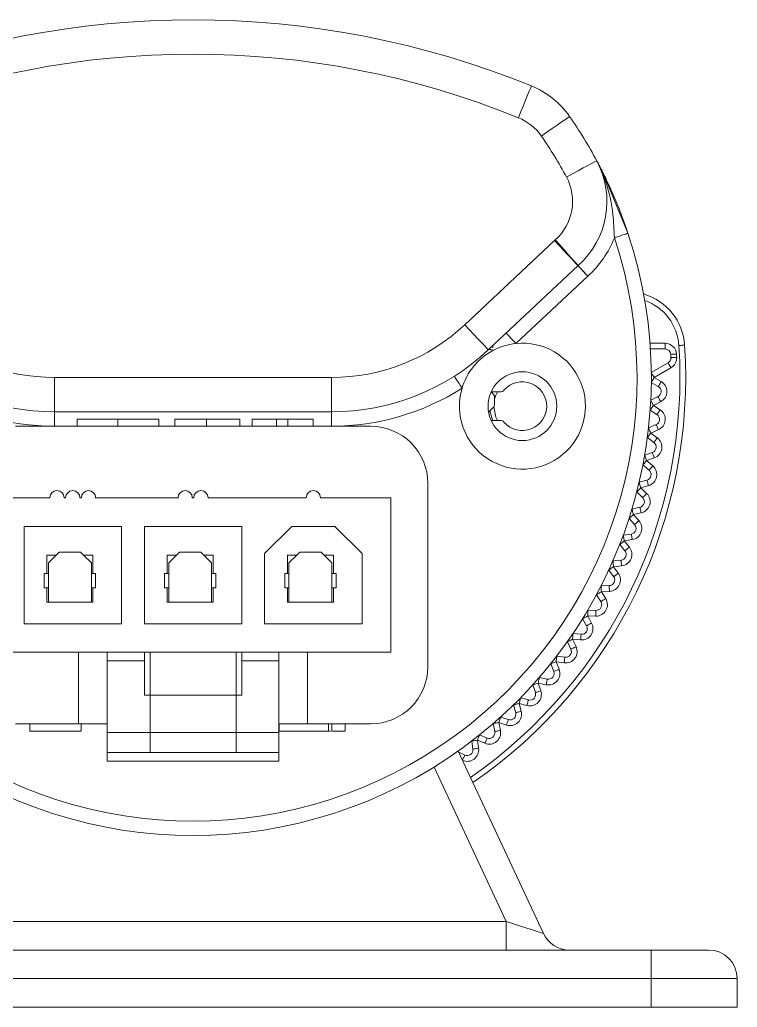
# Model space of a CAD drawing. Header units: inches. Extents: x -3.6 to 56, y -4.2 to 19.1.
# Drawn here: x 55.002 to 55.974, y 8.247 to 9.585 of the extents above; entities that cross this region are included whole.
import ezdxf

# ---------------------------------------------------------------- set-up
doc = ezdxf.new("R2010")
doc.units = ezdxf.units.IN
doc.header["$MEASUREMENT"] = 0

msp = doc.modelspace()

# ---------------------------------------------------------------- linework, layer by layer
at = {"color": 7, "linetype": 'Continuous', "lineweight": 15}
for p, q in [((55.60514, 9.171861), (55.726654, 9.285959)), ((55.758525, 9.252017), (55.637011, 9.137919)), ((55.771692, 9.23777), (55.674457, 9.146469)), ((55.643302, 9.143826), (55.643302, 9.140582)), ((55.87647, 9.14692), (55.87647, 9.13916)), ((55.87647, 9.13916), (55.856609, 9.13916)), ((55.857823, 9.107081), (55.880551, 9.120203)), ((55.884431, 9.113483), (55.861703, 9.100361)), ((55.049521, 9.100361), (55.424541, 9.100361)), ((55.049521, 9.053801), (55.049521, 9.100361)), ((55.424541, 9.053801), (55.424541, 9.100361)), ((55.867328, 9.088153), (55.857823, 9.093641)), ((55.861703, 9.100361), (55.871208, 9.094873)), ((55.65286, 9.080961), (55.6409, 9.080961)), ((55.645596, 9.073201), (55.645596, 9.064776)), ((55.857096, 9.069586), (55.866915, 9.07449)), ((55.870382, 9.067548), (55.860563, 9.062644)), ((55.860563, 9.062644), (55.86972, 9.056592)), ((55.424541, 9.053801), (55.049521, 9.053801)), ((55.049521, 9.034402), (55.049521, 9.053801)), ((55.424541, 9.034402), (55.424541, 9.053801)), ((55.643323, 9.059289), (55.637394, 9.053359)), ((55.865441, 9.050119), (55.856285, 9.05617)), ((55.080177, 9.034402), (55.080177, 9.044102)), ((55.135005, 9.034402), (55.135005, 9.044102)), ((55.190897, 9.034402), (55.190897, 9.044102)), ((55.21219, 9.034402), (55.21219, 9.044102)), ((55.25524, 9.034402), (55.25524, 9.044102)), ((55.300198, 9.034402), (55.300198, 9.044102)), ((55.317232, 9.034402), (55.317232, 9.044102)), ((55.349881, 9.044102), (55.317232, 9.044102)), ((55.349881, 9.034402), (55.349881, 9.044102)), ((55.365495, 9.044102), (55.349881, 9.044102)), ((55.365495, 9.034402), (55.365495, 9.044102)), ((55.399563, 9.044102), (55.365495, 9.044102)), ((55.399563, 9.034402), (55.399563, 9.044102)), ((55.6409, 9.042162), (55.65286, 9.042162)), ((55.854107, 9.032204), (55.864204, 9.036506)), ((55.477588, 9.034402), (54.996474, 9.034402)), ((55.867246, 9.029367), (55.857148, 9.025065)), ((55.857148, 9.025065), (55.865923, 9.018472)), ((55.861261, 9.012268), (55.852487, 9.018861)), ((55.848866, 8.99507), (55.859204, 8.998755)), ((55.861809, 8.991445), (55.851471, 8.987761)), ((55.851471, 8.987761), (55.859831, 8.980649)), ((55.854803, 8.974739), (55.846443, 8.98185)), ((55.555187, 8.708486), (55.555187, 8.956803)), ((55.841392, 8.958321), (55.851934, 8.961374)), ((55.846091, 8.937668), (55.838176, 8.945271)), ((55.854093, 8.953921), (55.843551, 8.950867)), ((55.843551, 8.950867), (55.851467, 8.943264)), ((55.043033, 8.937403), (54.969314, 8.937403)), ((55.062433, 8.937403), (55.064373, 8.937403)), ((55.083773, 8.937403), (55.085713, 8.937403)), ((55.216661, 8.937403), (55.105113, 8.937403)), ((55.236061, 8.937403), (55.238001, 8.937403)), ((55.390289, 8.937403), (55.257401, 8.937403)), ((55.504747, 8.937403), (55.409689, 8.937403)), ((55.504747, 8.727886), (55.504747, 8.937403)), ((55.831713, 8.922089), (55.842421, 8.924501)), ((55.844126, 8.916931), (55.833418, 8.914519)), ((55.835157, 8.90119), (55.827715, 8.909257)), ((55.833418, 8.914519), (55.84086, 8.906452)), ((55.008114, 8.898603), (55.140032, 8.898603)), ((55.008114, 8.766685), (55.008114, 8.898603)), ((55.140032, 8.898603), (55.140032, 8.766685)), ((55.171072, 8.898603), (55.30299, 8.898603)), ((55.171072, 8.766685), (55.171072, 8.898603)), ((55.30299, 8.898603), (55.30299, 8.766685)), ((55.33403, 8.861744), (55.370889, 8.898603)), ((55.370889, 8.898603), (55.429088, 8.898603)), ((55.429088, 8.898603), (55.465948, 8.861744)), ((55.819865, 8.886509), (55.830698, 8.888269)), ((55.831943, 8.88061), (55.821109, 8.878849)), ((55.821109, 8.878849), (55.828051, 8.870347)), ((55.055643, 8.863684), (55.051763, 8.859804)), ((55.055643, 8.863684), (55.084743, 8.863684)), ((55.084743, 8.863684), (55.088623, 8.859804)), ((55.218601, 8.863684), (55.214721, 8.859804)), ((55.218601, 8.863684), (55.247701, 8.863684)), ((55.247701, 8.863684), (55.251581, 8.859804)), ((55.33403, 8.766685), (55.33403, 8.861744)), ((55.381559, 8.863684), (55.377679, 8.859804)), ((55.381559, 8.863684), (55.410659, 8.863684)), ((55.410659, 8.863684), (55.414539, 8.859804)), ((55.465948, 8.861744), (55.465948, 8.766685)), ((55.82204, 8.86544), (55.815098, 8.873941)), ((55.039153, 8.859804), (55.051763, 8.859804)), ((55.039153, 8.834584), (55.039153, 8.859804)), ((55.041093, 8.849134), (55.051763, 8.859804)), ((55.041093, 8.834584), (55.041093, 8.849134)), ((55.088623, 8.859804), (55.101233, 8.859804)), ((55.088623, 8.859804), (55.099293, 8.849134)), ((55.099293, 8.849134), (55.099293, 8.834584)), ((55.101233, 8.859804), (55.101233, 8.834584)), ((55.202111, 8.859804), (55.214721, 8.859804)), ((55.202111, 8.834584), (55.202111, 8.859804)), ((55.204051, 8.849134), (55.214721, 8.859804)), ((55.204051, 8.834584), (55.204051, 8.849134)), ((55.251581, 8.859804), (55.264191, 8.859804)), ((55.251581, 8.859804), (55.262251, 8.849134)), ((55.262251, 8.849134), (55.262251, 8.834584)), ((55.264191, 8.859804), (55.264191, 8.834584)), ((55.365069, 8.859804), (55.377679, 8.859804)), ((55.365069, 8.834584), (55.365069, 8.859804)), ((55.367009, 8.849134), (55.377679, 8.859804)), ((55.367009, 8.834584), (55.367009, 8.849134)), ((55.414539, 8.859804), (55.427148, 8.859804)), ((55.414539, 8.859804), (55.425208, 8.849134)), ((55.425208, 8.849134), (55.425208, 8.834584)), ((55.427148, 8.859804), (55.427148, 8.834584)), ((55.805889, 8.851708), (55.816809, 8.852811)), ((55.806788, 8.830546), (55.800373, 8.839452)), ((55.817589, 8.845091), (55.806669, 8.843988)), ((55.806669, 8.843988), (55.813085, 8.835082)), ((55.035274, 8.834584), (55.039153, 8.834584)), ((55.035274, 8.815185), (55.035274, 8.834584)), ((55.039153, 8.834584), (55.041093, 8.834584)), ((55.041093, 8.815185), (55.041093, 8.834584)), ((55.099293, 8.834584), (55.101233, 8.834584)), ((55.099293, 8.834584), (55.099293, 8.815185)), ((55.101233, 8.834584), (55.105113, 8.834584)), ((55.105113, 8.834584), (55.105113, 8.815185)), ((55.198231, 8.834584), (55.202111, 8.834584)), ((55.198231, 8.815185), (55.198231, 8.834584)), ((55.202111, 8.834584), (55.204051, 8.834584)), ((55.204051, 8.815185), (55.204051, 8.834584)), ((55.262251, 8.834584), (55.264191, 8.834584)), ((55.262251, 8.834584), (55.262251, 8.815185)), ((55.264191, 8.834584), (55.268071, 8.834584)), ((55.268071, 8.834584), (55.268071, 8.815185)), ((55.361189, 8.834584), (55.365069, 8.834584)), ((55.361189, 8.815185), (55.361189, 8.834584)), ((55.365069, 8.834584), (55.367009, 8.834584)), ((55.367009, 8.815185), (55.367009, 8.834584)), ((55.425208, 8.834584), (55.427148, 8.834584)), ((55.425208, 8.834584), (55.425208, 8.815185)), ((55.427148, 8.834584), (55.431028, 8.834584)), ((55.431028, 8.834584), (55.431028, 8.815185)), ((55.039153, 8.815185), (55.035274, 8.815185)), ((55.039153, 8.795785), (55.039153, 8.815185)), ((55.041093, 8.815185), (55.039153, 8.815185)), ((55.041093, 8.795785), (55.041093, 8.815185)), ((55.099293, 8.815185), (55.099293, 8.795785)), ((55.101233, 8.815185), (55.099293, 8.815185)), ((55.101233, 8.815185), (55.101233, 8.795785)), ((55.105113, 8.815185), (55.101233, 8.815185)), ((55.202111, 8.815185), (55.198231, 8.815185)), ((55.202111, 8.795785), (55.202111, 8.815185)), ((55.204051, 8.815185), (55.202111, 8.815185)), ((55.204051, 8.795785), (55.204051, 8.815185)), ((55.262251, 8.815185), (55.262251, 8.795785)), ((55.264191, 8.815185), (55.262251, 8.815185)), ((55.264191, 8.815185), (55.264191, 8.795785)), ((55.268071, 8.815185), (55.264191, 8.815185)), ((55.365069, 8.815185), (55.361189, 8.815185)), ((55.365069, 8.795785), (55.365069, 8.815185)), ((55.367009, 8.815185), (55.365069, 8.815185)), ((55.367009, 8.795785), (55.367009, 8.815185)), ((55.425208, 8.815185), (55.425208, 8.795785)), ((55.427148, 8.815185), (55.425208, 8.815185)), ((55.431028, 8.815185), (55.427148, 8.815185)), ((55.427148, 8.815185), (55.427148, 8.795785)), ((55.789838, 8.817815), (55.800805, 8.818257)), ((55.801117, 8.810503), (55.79015, 8.810061)), ((55.79015, 8.810061), (55.796017, 8.800785)), ((55.039153, 8.795785), (55.101233, 8.795785)), ((55.202111, 8.795785), (55.264191, 8.795785)), ((55.365069, 8.795785), (55.427148, 8.795785)), ((55.789458, 8.796637), (55.783592, 8.805914)), ((55.77177, 8.784953), (55.782743, 8.784732)), ((55.770112, 8.763837), (55.764816, 8.773451)), ((55.771613, 8.777194), (55.776909, 8.767581)), ((55.782587, 8.776973), (55.771613, 8.777194)), ((55.140032, 8.766685), (55.008114, 8.766685)), ((55.30299, 8.766685), (55.171072, 8.766685)), ((55.465948, 8.766685), (55.33403, 8.766685)), ((55.74882, 8.732264), (55.744115, 8.74218)), ((55.751126, 8.745507), (55.755831, 8.735591)), ((55.762066, 8.744624), (55.751126, 8.745507)), ((55.75175, 8.753241), (55.76269, 8.752358)), ((55.178832, 8.727886), (54.969314, 8.727886)), ((55.081833, 8.727886), (55.081833, 8.630887)), ((55.120632, 8.716246), (55.120632, 8.727886)), ((55.171072, 8.716246), (55.171072, 8.727886)), ((55.29523, 8.727886), (55.178832, 8.727886)), ((55.178832, 8.669686), (55.178832, 8.727886)), ((55.29523, 8.669686), (55.29523, 8.727886)), ((55.504747, 8.727886), (55.29523, 8.727886)), ((55.30299, 8.716246), (55.30299, 8.727886)), ((55.353429, 8.727886), (55.353429, 8.716246)), ((55.392229, 8.727886), (55.392229, 8.630887)), ((55.171072, 8.716246), (55.120632, 8.716246)), ((55.120632, 8.619247), (55.120632, 8.716246)), ((55.171072, 8.669686), (55.171072, 8.716246)), ((55.353429, 8.716246), (55.30299, 8.716246)), ((55.30299, 8.716246), (55.30299, 8.669686)), ((55.353429, 8.619247), (55.353429, 8.716246)), ((55.728762, 8.715114), (55.73286, 8.704932)), ((55.739629, 8.713572), (55.728762, 8.715114)), ((55.729853, 8.722797), (55.740719, 8.721255)), ((55.725661, 8.702035), (55.721564, 8.712217)), ((55.706157, 8.69373), (55.716911, 8.691534)), ((55.70072, 8.673259), (55.697244, 8.683669)), ((55.704605, 8.686127), (55.70808, 8.675716)), ((55.715358, 8.683931), (55.704605, 8.686127)), ((55.171072, 8.669686), (55.178832, 8.669686)), ((55.178832, 8.669686), (55.178832, 8.619247)), ((55.178832, 8.669686), (55.29523, 8.669686)), ((55.29523, 8.619247), (55.29523, 8.669686)), ((55.29523, 8.669686), (55.30299, 8.669686)), ((55.680749, 8.666147), (55.691351, 8.663306)), ((55.674086, 8.646041), (55.671245, 8.656643)), ((55.678741, 8.658651), (55.681581, 8.64805)), ((55.689342, 8.65581), (55.678741, 8.658651)), ((55.653722, 8.640148), (55.664133, 8.636672)), ((54.996474, 8.630887), (55.081833, 8.630887)), ((55.015945, 8.621187), (55.015945, 8.630887)), ((55.015945, 8.621187), (55.0855, 8.621187)), ((55.081833, 8.630887), (55.120632, 8.630887)), ((55.0855, 8.621187), (55.0855, 8.630887)), ((55.353429, 8.630887), (55.392229, 8.630887)), ((55.353429, 8.621187), (55.353862, 8.621187)), ((55.353862, 8.621187), (55.353862, 8.630887)), ((55.353862, 8.621187), (55.420467, 8.621187)), ((55.392229, 8.630887), (55.477588, 8.630887)), ((55.420467, 8.621187), (55.420467, 8.630887)), ((55.420467, 8.621187), (55.423141, 8.621187)), ((55.424994, 8.630887), (55.424994, 8.621187)), ((55.424996, 8.621187), (55.424996, 8.630887)), ((55.424996, 8.621187), (55.443212, 8.621187)), ((55.443212, 8.621187), (55.443212, 8.630887)), ((55.645857, 8.620481), (55.643662, 8.631235)), ((55.651265, 8.632787), (55.65346, 8.622033)), ((55.661676, 8.629312), (55.651265, 8.632787)), ((55.120632, 8.619247), (55.178832, 8.619247)), ((55.120632, 8.592087), (55.120632, 8.619247)), ((55.178832, 8.619247), (55.29523, 8.619247)), ((55.178832, 8.619247), (55.178832, 8.592087)), ((55.29523, 8.592087), (55.29523, 8.619247)), ((55.29523, 8.619247), (55.353429, 8.619247)), ((55.353429, 8.592087), (55.353429, 8.619247)), ((55.616137, 8.596672), (55.614595, 8.607539)), ((55.622278, 8.608629), (55.62382, 8.597763)), ((55.63246, 8.604532), (55.622278, 8.608629)), ((55.625175, 8.615828), (55.635357, 8.61173)), ((55.596264, 8.594066), (55.711578, 8.346773)), ((55.178832, 8.592087), (55.120632, 8.592087)), ((55.120632, 8.592087), (55.120632, 8.580448)), ((55.353429, 8.580448), (55.120632, 8.580448)), ((55.29523, 8.592087), (55.178832, 8.592087)), ((55.353429, 8.592087), (55.29523, 8.592087)), ((55.353429, 8.580448), (55.353429, 8.592087)), ((55.597035, 8.592411), (55.605128, 8.588571)), ((54.81294, 8.36317), (55.661122, 8.36317)), ((55.661122, 8.324371), (55.661122, 8.36317)), ((54.616239, 8.324371), (55.857823, 8.324371)), ((55.857823, 8.324371), (55.935422, 8.324371)), ((55.857823, 8.285571), (55.857823, 8.324371)), ((55.857823, 8.285571), (54.616239, 8.285571)), ((55.974221, 8.285571), (55.857823, 8.285571)), ((55.857823, 8.246772), (55.857823, 8.285571)), ((55.974221, 8.285571), (55.974221, 8.246772)), ((55.857823, 8.246772), (54.616239, 8.246772)), ((55.974221, 8.246772), (55.857823, 8.246772))]:
    msp.add_line(p, q, dxfattribs=at)
at = {"color": 8, "linetype": 'Continuous', "lineweight": 15}
for p, q in [((55.856074, 9.14692), (55.87647, 9.14692)), ((55.642484, 9.079415), (55.643197, 9.080961)), ((55.661122, 8.36317), (55.563564, 8.572384))]:
    msp.add_line(p, q, dxfattribs=at)
at = {"color": 7, "linetype": 'Continuous', "lineweight": 15, "flags": 128}
for points in [[(55.677809, 9.452527), (55.681233, 9.46094), (55.684526, 9.46903), (55.68756, 9.476486), (55.69022, 9.483021), (55.692403, 9.488384), (55.694025, 9.492369), (55.695024, 9.494823), (55.695361, 9.495651)], [(55.708865, 9.427646), (55.716328, 9.432823), (55.723505, 9.437801), (55.730119, 9.442389), (55.735917, 9.446411), (55.740674, 9.449711), (55.74421, 9.452163), (55.746387, 9.453673), (55.747122, 9.454183)], [(55.742845, 9.372198), (55.750846, 9.376498), (55.758539, 9.380633), (55.76563, 9.384444), (55.771844, 9.387784), (55.776945, 9.390525), (55.780735, 9.392561), (55.783068, 9.393816), (55.783857, 9.394239)], [(55.826237, 9.295856), (55.792935, 9.376682), (55.784891, 9.392305)], [(55.826237, 9.295856), (55.825884, 9.295738), (55.824836, 9.295391), (55.823134, 9.294826), (55.820845, 9.294067), (55.818054, 9.293141), (55.814871, 9.292085), (55.811417, 9.290939), (55.807825, 9.289747)], [(55.726654, 9.285959), (55.732872, 9.279338), (55.73885, 9.27297), (55.74436, 9.267102), (55.74919, 9.261959), (55.753153, 9.257738), (55.756099, 9.254601), (55.757912, 9.25267), (55.758525, 9.252017)], [(55.727738, 9.28695), (55.733775, 9.280163), (55.739579, 9.273636), (55.744928, 9.267621), (55.749617, 9.262349), (55.753465, 9.258022), (55.756324, 9.254807), (55.758085, 9.252828), (55.75868, 9.252159)], [(55.60514, 9.171861), (55.611358, 9.165239), (55.617337, 9.158872), (55.622847, 9.153004), (55.627676, 9.14786), (55.63164, 9.143639), (55.634585, 9.140503), (55.636399, 9.138571), (55.637011, 9.137919)], [(55.661178, 9.160611), (55.661433, 9.160339), (55.662189, 9.159535), (55.663416, 9.158228), (55.665067, 9.156469), (55.66708, 9.154326), (55.669376, 9.151881), (55.671867, 9.149228), (55.674457, 9.146469)], [(55.902936, 9.144266), (55.902788, 9.144256), (55.902347, 9.144227), (55.901632, 9.14418), (55.900669, 9.144116), (55.899495, 9.144039), (55.898157, 9.14395), (55.896704, 9.143855), (55.895193, 9.143755)], [(55.891971, 9.132153), (55.890459, 9.13208), (55.889005, 9.132009), (55.887665, 9.131944), (55.886491, 9.131887), (55.885527, 9.13184), (55.884811, 9.131805), (55.884369, 9.131784), (55.884221, 9.131777)], [(55.884431, 9.113483), (55.883674, 9.114794), (55.882946, 9.116055), (55.882276, 9.117217), (55.881688, 9.118235), (55.881205, 9.119071), (55.880847, 9.119692), (55.880626, 9.120074), (55.880551, 9.120203)], [(55.892178, 9.127568), (55.890665, 9.127505), (55.889211, 9.127444), (55.88787, 9.127389), (55.886695, 9.12734), (55.885731, 9.1273), (55.885015, 9.12727), (55.884574, 9.127252), (55.884425, 9.127246)], [(55.861703, 9.100361), (55.860946, 9.101672), (55.860218, 9.102933), (55.859547, 9.104094), (55.858959, 9.105113), (55.858477, 9.105949), (55.858118, 9.10657), (55.857897, 9.106952), (55.857823, 9.107081)], [(55.601388, 9.085827), (55.599358, 9.089021), (55.597407, 9.092093), (55.595608, 9.094924), (55.594032, 9.097405), (55.592738, 9.099442), (55.591777, 9.100955), (55.591185, 9.101887), (55.590985, 9.102202)], [(55.861703, 9.100361), (55.860946, 9.09905), (55.860218, 9.097789), (55.859547, 9.096627), (55.858959, 9.095609), (55.858477, 9.094773), (55.858118, 9.094152), (55.857897, 9.09377), (55.857823, 9.093641)], [(55.871208, 9.094873), (55.870451, 9.093562), (55.869723, 9.092301), (55.869052, 9.09114), (55.868464, 9.090121), (55.867982, 9.089285), (55.867623, 9.088664), (55.867403, 9.088282), (55.867328, 9.088153)], [(55.645596, 9.071018), (55.647379, 9.076409), (55.649624, 9.080961)], [(55.860563, 9.062644), (55.859728, 9.061381), (55.858926, 9.060167), (55.858186, 9.059048), (55.857538, 9.058066), (55.857006, 9.057261), (55.85661, 9.056663), (55.856367, 9.056295), (55.856285, 9.05617)], [(55.860563, 9.062644), (55.859887, 9.063998), (55.859236, 9.065301), (55.858637, 9.066501), (55.858112, 9.067553), (55.85768, 9.068416), (55.85736, 9.069058), (55.857163, 9.069453), (55.857096, 9.069586)], [(55.870382, 9.067548), (55.869706, 9.068902), (55.869056, 9.070205), (55.868456, 9.071405), (55.867931, 9.072457), (55.867499, 9.07332), (55.867179, 9.073962), (55.866982, 9.074357), (55.866915, 9.07449)], [(55.649624, 9.042162), (55.647379, 9.046713), (55.644435, 9.060694)], [(55.86972, 9.056592), (55.868885, 9.055329), (55.868082, 9.054115), (55.867343, 9.052996), (55.866694, 9.052015), (55.866162, 9.05121), (55.865767, 9.050611), (55.865523, 9.050243), (55.865441, 9.050119)], [(55.867246, 9.029367), (55.866652, 9.03076), (55.866082, 9.032099), (55.865556, 9.033333), (55.865095, 9.034415), (55.864717, 9.035303), (55.864436, 9.035963), (55.864262, 9.036369), (55.864204, 9.036506)], [(55.857148, 9.025065), (55.856239, 9.023855), (55.855364, 9.022691), (55.854558, 9.021618), (55.853852, 9.020678), (55.853272, 9.019907), (55.852841, 9.019334), (55.852576, 9.018981), (55.852487, 9.018861)], [(55.857148, 9.025065), (55.856555, 9.026458), (55.855984, 9.027797), (55.855458, 9.029031), (55.854998, 9.030113), (55.854619, 9.031001), (55.854338, 9.031661), (55.854165, 9.032067), (55.854107, 9.032204)], [(55.865923, 9.018472), (55.865013, 9.017261), (55.864139, 9.016097), (55.863333, 9.015025), (55.862626, 9.014085), (55.862047, 9.013313), (55.861616, 9.01274), (55.86135, 9.012387), (55.861261, 9.012268)], [(55.861809, 8.991445), (55.861301, 8.992871), (55.860812, 8.994242), (55.860362, 8.995506), (55.859967, 8.996614), (55.859643, 8.997523), (55.859403, 8.998198), (55.859254, 8.998614), (55.859204, 8.998755)], [(55.851471, 8.987761), (55.85049, 8.986607), (55.849547, 8.985499), (55.848677, 8.984477), (55.847915, 8.983581), (55.84729, 8.982846), (55.846826, 8.9823), (55.84654, 8.981963), (55.846443, 8.98185)], [(55.851471, 8.987761), (55.850962, 8.989187), (55.850474, 8.990558), (55.850023, 8.991822), (55.849629, 8.992929), (55.849305, 8.993838), (55.849064, 8.994514), (55.848916, 8.99493), (55.848866, 8.99507)], [(55.859831, 8.980649), (55.85885, 8.979496), (55.857907, 8.978387), (55.857038, 8.977365), (55.856276, 8.97647), (55.85565, 8.975735), (55.855186, 8.975188), (55.8549, 8.974852), (55.854803, 8.974739)], [(55.843551, 8.950867), (55.84313, 8.952321), (55.842725, 8.953719), (55.842352, 8.955008), (55.842024, 8.956138), (55.841756, 8.957064), (55.841556, 8.957753), (55.841434, 8.958177), (55.841392, 8.958321)], [(55.854093, 8.953921), (55.853672, 8.955375), (55.853267, 8.956773), (55.852894, 8.958062), (55.852567, 8.959191), (55.852298, 8.960118), (55.852099, 8.960807), (55.851976, 8.961231), (55.851934, 8.961374)], [(55.843551, 8.950867), (55.842502, 8.949775), (55.841494, 8.948725), (55.840565, 8.947758), (55.83975, 8.94691), (55.839081, 8.946214), (55.838585, 8.945697), (55.838279, 8.945378), (55.838176, 8.945271)], [(55.851467, 8.943264), (55.850418, 8.942172), (55.84941, 8.941122), (55.84848, 8.940155), (55.847666, 8.939307), (55.846997, 8.938611), (55.8465, 8.938094), (55.846194, 8.937775), (55.846091, 8.937668)], [(55.833418, 8.914519), (55.833086, 8.915996), (55.832766, 8.917416), (55.832471, 8.918725), (55.832213, 8.919872), (55.832001, 8.920814), (55.831843, 8.921513), (55.831746, 8.921944), (55.831713, 8.922089)], [(55.844126, 8.916931), (55.843793, 8.918407), (55.843473, 8.919828), (55.843178, 8.921136), (55.84292, 8.922284), (55.842708, 8.923225), (55.84255, 8.923925), (55.842453, 8.924355), (55.842421, 8.924501)], [(55.833418, 8.914519), (55.832306, 8.913493), (55.831236, 8.912506), (55.83025, 8.911596), (55.829385, 8.910798), (55.828676, 8.910144), (55.828149, 8.909658), (55.827824, 8.909358), (55.827715, 8.909257)], [(55.84086, 8.906452), (55.839748, 8.905425), (55.838678, 8.904438), (55.837692, 8.903529), (55.836827, 8.902731), (55.836118, 8.902077), (55.835591, 8.901591), (55.835266, 8.901291), (55.835157, 8.90119)], [(55.831943, 8.88061), (55.8317, 8.882104), (55.831466, 8.883541), (55.831251, 8.884865), (55.831063, 8.886026), (55.830908, 8.886978), (55.830793, 8.887686), (55.830722, 8.888122), (55.830698, 8.888269)], [(55.821109, 8.878849), (55.819937, 8.877892), (55.818809, 8.876971), (55.81777, 8.876123), (55.816859, 8.875379), (55.816111, 8.874769), (55.815556, 8.874315), (55.815214, 8.874036), (55.815098, 8.873941)], [(55.821109, 8.878849), (55.820866, 8.880343), (55.820633, 8.88178), (55.820418, 8.883105), (55.820229, 8.884265), (55.820074, 8.885218), (55.819959, 8.885926), (55.819888, 8.886361), (55.819865, 8.886509)], [(55.828051, 8.870347), (55.826878, 8.86939), (55.825751, 8.868469), (55.824711, 8.867621), (55.8238, 8.866877), (55.823053, 8.866267), (55.822497, 8.865813), (55.822155, 8.865534), (55.82204, 8.86544)], [(55.806669, 8.843988), (55.806517, 8.845494), (55.806371, 8.846942), (55.806236, 8.848277), (55.806118, 8.849447), (55.806021, 8.850407), (55.805948, 8.85112), (55.805904, 8.85156), (55.805889, 8.851708)], [(55.817589, 8.845091), (55.817437, 8.846597), (55.817291, 8.848045), (55.817156, 8.84938), (55.817038, 8.85055), (55.816941, 8.85151), (55.816868, 8.852224), (55.816824, 8.852663), (55.816809, 8.852811)], [(55.806669, 8.843988), (55.805441, 8.843103), (55.80426, 8.842252), (55.803171, 8.841468), (55.802217, 8.84078), (55.801434, 8.840216), (55.800852, 8.839797), (55.800494, 8.839539), (55.800373, 8.839452)], [(55.813085, 8.835082), (55.811856, 8.834197), (55.810675, 8.833346), (55.809587, 8.832562), (55.808633, 8.831875), (55.80785, 8.831311), (55.807268, 8.830892), (55.806909, 8.830634), (55.806788, 8.830546)], [(55.79015, 8.810061), (55.788871, 8.809252), (55.787641, 8.808474), (55.786507, 8.807757), (55.785513, 8.807129), (55.784697, 8.806613), (55.784091, 8.80623), (55.783718, 8.805994), (55.783592, 8.805914)], [(55.79015, 8.810061), (55.790089, 8.811574), (55.790031, 8.813029), (55.789977, 8.814369), (55.789929, 8.815544), (55.789891, 8.816508), (55.789862, 8.817225), (55.789844, 8.817666), (55.789838, 8.817815)], [(55.801117, 8.810503), (55.801056, 8.812016), (55.800998, 8.81347), (55.800944, 8.814811), (55.800896, 8.815986), (55.800857, 8.81695), (55.800828, 8.817667), (55.800811, 8.818108), (55.800805, 8.818257)], [(55.796017, 8.800785), (55.794737, 8.799976), (55.793507, 8.799198), (55.792373, 8.798481), (55.791379, 8.797852), (55.790563, 8.797336), (55.789957, 8.796953), (55.789584, 8.796717), (55.789458, 8.796637)], [(55.771613, 8.777194), (55.771644, 8.778708), (55.771673, 8.780163), (55.7717, 8.781505), (55.771724, 8.78268), (55.771743, 8.783645), (55.771758, 8.784362), (55.771767, 8.784804), (55.77177, 8.784953)], [(55.782587, 8.776973), (55.782617, 8.778487), (55.782647, 8.779942), (55.782674, 8.781284), (55.782697, 8.782459), (55.782717, 8.783424), (55.782731, 8.784141), (55.78274, 8.784583), (55.782743, 8.784732)], [(55.771613, 8.777194), (55.770287, 8.776464), (55.769012, 8.775762), (55.767837, 8.775114), (55.766807, 8.774547), (55.765962, 8.774082), (55.765334, 8.773736), (55.764947, 8.773523), (55.764816, 8.773451)], [(55.776909, 8.767581), (55.775583, 8.76685), (55.774308, 8.766148), (55.773132, 8.765501), (55.772102, 8.764933), (55.771257, 8.764468), (55.770629, 8.764122), (55.770242, 8.763909), (55.770112, 8.763837)], [(55.751126, 8.745507), (55.749758, 8.744858), (55.748443, 8.744234), (55.747231, 8.743659), (55.746169, 8.743154), (55.745297, 8.742741), (55.744649, 8.742433), (55.74425, 8.742244), (55.744115, 8.74218)], [(55.751126, 8.745507), (55.751248, 8.747016), (55.751365, 8.748467), (55.751473, 8.749804), (55.751567, 8.750976), (55.751645, 8.751938), (55.751703, 8.752653), (55.751738, 8.753093), (55.75175, 8.753241)], [(55.762066, 8.744624), (55.762188, 8.746133), (55.762305, 8.747584), (55.762413, 8.748921), (55.762507, 8.750093), (55.762585, 8.751055), (55.762643, 8.75177), (55.762678, 8.75221), (55.76269, 8.752358)], [(55.755831, 8.735591), (55.754463, 8.734942), (55.753148, 8.734318), (55.751936, 8.733743), (55.750874, 8.733239), (55.750002, 8.732825), (55.749354, 8.732518), (55.748955, 8.732328), (55.74882, 8.732264)], [(55.728762, 8.715114), (55.727358, 8.714549), (55.726008, 8.714005), (55.724763, 8.713504), (55.723672, 8.713065), (55.722777, 8.712705), (55.722112, 8.712437), (55.721702, 8.712272), (55.721564, 8.712217)], [(55.728762, 8.715114), (55.728975, 8.716613), (55.72918, 8.718054), (55.729368, 8.719382), (55.729533, 8.720547), (55.729669, 8.721502), (55.72977, 8.722212), (55.729832, 8.722649), (55.729853, 8.722797)], [(55.739629, 8.713572), (55.739842, 8.715071), (55.740046, 8.716512), (55.740235, 8.71784), (55.7404, 8.719004), (55.740536, 8.71996), (55.740636, 8.72067), (55.740698, 8.721107), (55.740719, 8.721255)], [(55.73286, 8.704932), (55.731456, 8.704367), (55.730105, 8.703823), (55.728861, 8.703322), (55.72777, 8.702883), (55.726875, 8.702523), (55.726209, 8.702255), (55.7258, 8.70209), (55.725661, 8.702035)], [(55.704605, 8.686127), (55.704907, 8.68761), (55.705199, 8.689036), (55.705467, 8.690351), (55.705702, 8.691503), (55.705895, 8.692448), (55.706039, 8.693151), (55.706127, 8.693584), (55.706157, 8.69373)], [(55.715358, 8.683931), (55.715661, 8.685415), (55.715952, 8.686841), (55.716221, 8.688155), (55.716456, 8.689308), (55.716649, 8.690253), (55.716792, 8.690956), (55.716881, 8.691388), (55.716911, 8.691534)], [(55.704605, 8.686127), (55.703169, 8.685647), (55.701788, 8.685186), (55.700515, 8.684762), (55.6994, 8.684389), (55.698485, 8.684084), (55.697804, 8.683857), (55.697385, 8.683717), (55.697244, 8.683669)], [(55.70808, 8.675716), (55.706644, 8.675237), (55.705263, 8.674776), (55.703991, 8.674351), (55.702876, 8.673978), (55.70196, 8.673673), (55.70128, 8.673446), (55.700861, 8.673306), (55.70072, 8.673259)], [(55.678741, 8.658651), (55.679132, 8.660113), (55.679509, 8.66152), (55.679856, 8.662815), (55.680161, 8.663951), (55.680411, 8.664883), (55.680596, 8.665576), (55.68071, 8.666003), (55.680749, 8.666147)], [(55.689342, 8.65581), (55.689734, 8.657273), (55.690111, 8.658679), (55.690458, 8.659975), (55.690762, 8.661111), (55.691012, 8.662043), (55.691198, 8.662735), (55.691312, 8.663162), (55.691351, 8.663306)], [(55.678741, 8.658651), (55.677278, 8.658259), (55.675872, 8.657883), (55.674576, 8.657535), (55.673441, 8.657231), (55.672508, 8.656981), (55.671816, 8.656796), (55.671389, 8.656681), (55.671245, 8.656643)], [(55.681581, 8.64805), (55.680119, 8.647658), (55.678713, 8.647281), (55.677417, 8.646934), (55.676281, 8.646629), (55.675349, 8.64638), (55.674656, 8.646194), (55.67423, 8.64608), (55.674086, 8.646041)], [(55.651265, 8.632787), (55.651744, 8.634223), (55.652205, 8.635604), (55.65263, 8.636877), (55.653003, 8.637992), (55.653308, 8.638907), (55.653535, 8.639587), (55.653675, 8.640006), (55.653722, 8.640148)], [(55.661676, 8.629312), (55.662155, 8.630748), (55.662616, 8.632128), (55.663041, 8.633401), (55.663413, 8.634516), (55.663719, 8.635432), (55.663946, 8.636112), (55.664086, 8.636531), (55.664133, 8.636672)], [(55.651265, 8.632787), (55.649782, 8.632484), (55.648355, 8.632193), (55.647041, 8.631925), (55.645889, 8.63169), (55.644943, 8.631497), (55.644241, 8.631353), (55.643808, 8.631265), (55.643662, 8.631235)], [(55.65346, 8.622033), (55.651977, 8.621731), (55.650551, 8.621439), (55.649236, 8.621171), (55.648084, 8.620936), (55.647139, 8.620743), (55.646436, 8.620599), (55.646003, 8.620511), (55.645857, 8.620481)], [(55.622278, 8.608629), (55.620779, 8.608417), (55.619338, 8.608212), (55.618009, 8.608024), (55.616845, 8.607858), (55.61589, 8.607723), (55.61518, 8.607622), (55.614743, 8.60756), (55.614595, 8.607539)], [(55.622278, 8.608629), (55.622843, 8.610034), (55.623387, 8.611384), (55.623888, 8.612629), (55.624327, 8.61372), (55.624687, 8.614615), (55.624955, 8.61528), (55.625119, 8.61569), (55.625175, 8.615828)], [(55.63246, 8.604532), (55.633025, 8.605936), (55.633568, 8.607286), (55.634069, 8.608531), (55.634508, 8.609622), (55.634869, 8.610517), (55.635136, 8.611182), (55.635301, 8.611592), (55.635357, 8.61173)], [(55.62382, 8.597763), (55.622321, 8.59755), (55.62088, 8.597346), (55.619552, 8.597157), (55.618387, 8.596992), (55.617432, 8.596856), (55.616722, 8.596755), (55.616285, 8.596693), (55.616137, 8.596672)], [(55.661122, 8.36317), (55.670965, 8.359971), (55.680431, 8.356895), (55.689154, 8.354061), (55.6968, 8.351576), (55.703075, 8.349536), (55.707738, 8.348021), (55.710609, 8.347088), (55.711578, 8.346773)]]:
    msp.add_lwpolyline(points, dxfattribs=at)
at = {"color": 8, "linetype": 'Continuous', "lineweight": 15, "flags": 128}
for points in [[(55.643197, 9.042162), (55.64213, 9.044539), (55.639205, 9.055171)], [(55.601949, 8.581873), (55.60245, 8.582929), (55.603074, 8.584244), (55.603649, 8.585456), (55.604153, 8.586518), (55.604567, 8.58739), (55.604874, 8.588038), (55.605064, 8.588437), (55.605128, 8.588571)]]:
    msp.add_lwpolyline(points, dxfattribs=at)
at = {"color": 7, "linetype": 'Continuous', "lineweight": 15}
msp.add_circle((55.683225, 9.061561), 0.046559, dxfattribs=at)
for centre, radius, start, end in [((55.237031, 8.369604), 1.21575, 67.852408, 112.147592), ((55.237031, 8.369604), 1.169191, 67.852408, 112.147592), ((55.65148, 9.387841), 0.116398, 34.74693, 67.852408), ((55.65148, 9.387841), 0.069839, 34.74693, 67.852408), ((55.237031, 9.100361), 0.620792, 28.254738, 34.74693), ((55.237031, 9.100361), 0.574233, 28.254738, 34.74693), ((55.681327, 9.339137), 0.116398, 311.647922, 28.254738), ((55.681327, 9.339137), 0.069839, 311.647922, 28.254738), ((55.237031, 9.100361), 0.620792, 161.644483, 18.355517), ((55.237031, 9.100361), 0.601392, 161.644483, 18.355517), ((55.763836, 9.246361), 0.054319, 131.647922, 133.197418), ((55.681327, 9.339137), 0.135798, 311.71582, 338.672176), ((55.763836, 9.246361), 0.00776, 131.647922, 133.197418), ((55.825506, 9.13916), 0.077599, 3.772184, 73.606451), ((55.049521, 9.364197), 0.263837, 226.802582, 270), ((55.424541, 9.364197), 0.263837, 270, 313.197418), ((55.683225, 9.061561), 0.085359, 163.484464, 95.895628), ((55.237031, 9.100361), 0.667351, 304.62723, 3.772184), ((55.683225, 9.061561), 0.085359, 95.895628, 117.895325), ((55.87647, 9.1314), 0.01552, 2.779067, 90), ((55.049521, 9.364197), 0.310396, 226.802582, 270), ((55.424541, 9.364197), 0.310396, 270, 313.197418), ((55.683225, 9.061561), 0.085359, 117.895325, 163.484464), ((55.639408, 9.132376), 0.006038, 49.995841, 113.383675), ((55.87647, 9.1314), 0.00776, 2.779067, 90), ((55.237031, 9.100361), 0.647952, 2.377995, 2.779067), ((55.237031, 9.100361), 0.655712, 2.377995, 2.779067), ((55.876671, 9.126924), 0.00776, 300, 2.377995), ((55.876671, 9.126924), 0.01552, 300, 2.377995), ((55.683225, 9.061561), 0.03298, 221.810315, 138.189685), ((55.863448, 9.081433), 0.01552, 296.538462, 60), ((55.049521, 9.364197), 0.329796, 237.572422, 270), ((55.424541, 9.364197), 0.329796, 270, 302.427578), ((55.637836, 9.073201), 0.00776, 0, 68.657495), ((55.65286, 9.088721), 0.00776, 270, 318.189685), ((55.863448, 9.081433), 0.00776, 296.538462, 60), ((55.637836, 9.064776), 0.00776, 315, 0), ((55.861162, 9.043645), 0.00776, 293.076923, 56.538462), ((55.861162, 9.043645), 0.01552, 293.076923, 56.538462), ((55.65286, 9.034402), 0.00776, 41.810315, 90), ((55.477588, 8.956803), 0.077599, 0, 90), ((55.856599, 9.006064), 0.00776, 289.615385, 53.076923), ((55.856599, 9.006064), 0.01552, 289.615385, 53.076923), ((55.849775, 8.968828), 0.00776, 286.153846, 49.615385), ((55.849775, 8.968828), 0.01552, 286.153846, 49.615385), ((55.052733, 8.937403), 0.0097, 0, 180), ((55.074073, 8.937403), 0.0097, 0, 180), ((55.095413, 8.937403), 0.0097, 0, 180), ((55.226361, 8.937403), 0.0097, 0, 180), ((55.247701, 8.937403), 0.0097, 0, 180), ((55.399989, 8.937403), 0.0097, 0, 180), ((55.840716, 8.932071), 0.01552, 282.692308, 46.153846), ((55.840716, 8.932071), 0.00776, 282.692308, 46.153846), ((55.829453, 8.895929), 0.01552, 279.230769, 42.692308), ((55.829453, 8.895929), 0.00776, 279.230769, 42.692308), ((55.816029, 8.860532), 0.00776, 275.769231, 39.230769), ((55.816029, 8.860532), 0.01552, 275.769231, 39.230769), ((55.800492, 8.826011), 0.01552, 272.307692, 35.769231), ((55.800492, 8.826011), 0.00776, 272.307692, 35.769231), ((55.782899, 8.79249), 0.01552, 268.846154, 32.307692), ((55.782899, 8.79249), 0.00776, 268.846154, 32.307692), ((55.763315, 8.760093), 0.01552, 265.384615, 28.846154), ((55.763315, 8.760093), 0.00776, 265.384615, 28.846154), ((55.74181, 8.728938), 0.01552, 261.923077, 25.384615), ((55.74181, 8.728938), 0.00776, 261.923077, 25.384615), ((55.477588, 8.708486), 0.077599, 270, 0), ((55.718463, 8.699138), 0.01552, 258.461538, 21.923077), ((55.718463, 8.699138), 0.00776, 258.461538, 21.923077), ((55.693359, 8.670801), 0.01552, 255, 18.461538), ((55.693359, 8.670801), 0.00776, 255, 18.461538), ((55.66659, 8.644033), 0.01552, 251.538462, 15), ((55.66659, 8.644033), 0.00776, 251.538462, 15), ((55.638254, 8.618929), 0.01552, 248.076923, 11.538462), ((55.638254, 8.618929), 0.00776, 248.076923, 11.538462), ((55.608454, 8.595582), 0.00776, 244.615385, 8.076923), ((55.746743, 8.36317), 0.038799, 205, 270), ((55.935422, 8.285571), 0.038799, 0, 90)]:
    msp.add_arc(centre, radius, start, end, dxfattribs=at)
at = {"color": 8, "linetype": 'Continuous', "lineweight": 15}
for centre, radius, start, end in [((55.825506, 9.13916), 0.069839, 3.772184, 70.385797), ((55.237031, 9.100361), 0.659591, 304.741589, 3.772184), ((55.608454, 8.595582), 0.01552, 246.134582, 8.076923)]:
    msp.add_arc(centre, radius, start, end, dxfattribs=at)
at = {"color": 7, "linetype": 'Continuous', "lineweight": 15}
for points, knots in [([(55.783857, 9.394239), (55.783927, 9.394108), (55.784168, 9.393658), (55.785283, 9.391554), (55.790314, 9.38163), (55.79947, 9.358537), (55.806288, 9.325509), (55.807365, 9.300449), (55.807825, 9.289747)], [0, 0, 0, 0, 0.00418325, 0.01430034, 0.06675956, 0.31609332, 0.70792197, 1, 1, 1, 1]), ([(55.783857, 9.394239), (55.783917, 9.394127), (55.785065, 9.391989), (55.789646, 9.38334), (55.799772, 9.363044), (55.813105, 9.333169), (55.822128, 9.307533), (55.826237, 9.295856)], [0, 0, 0, 0, 0.00380902, 0.07248381, 0.29237556, 0.67769451, 1, 1, 1, 1]), ([(55.758525, 9.252017), (55.75867, 9.25186), (55.758961, 9.251545), (55.761231, 9.249088), (55.76457, 9.245474), (55.767979, 9.241786), (55.770405, 9.239162), (55.771376, 9.238111), (55.771692, 9.23777)], [0, 0, 0, 0, 0.21462714, 0.42926275, 0.6439034, 0.85857311, 0.95406557, 1, 1, 1, 1]), ([(55.75868, 9.252159), (55.758823, 9.252), (55.759111, 9.251682), (55.761353, 9.2492), (55.764652, 9.245549), (55.768021, 9.241825), (55.77042, 9.239175), (55.77138, 9.238114), (55.771692, 9.23777)], [0, 0, 0, 0, 0.21462739, 0.42926258, 0.6439037, 0.85857289, 0.95406624, 1, 1, 1, 1]), ([(55.135005, 9.044102), (55.126526, 9.044102), (55.109593, 9.044102), (55.091025, 9.044102), (55.081422, 9.044102), (55.080592, 9.044102), (55.080177, 9.044102)], [0, 0, 0, 0, 0.27978377, 0.55880371, 0.77914372, 1, 1, 1, 1]), ([(55.190897, 9.044102), (55.190284, 9.044102), (55.189061, 9.044102), (55.17534, 9.044102), (55.155637, 9.044102), (55.141889, 9.044102), (55.135005, 9.044102)], [0, 0, 0, 0, 0.2805178, 0.55960213, 0.77949571, 1, 1, 1, 1]), ([(55.25524, 9.044102), (55.248316, 9.044102), (55.234535, 9.044102), (55.218814, 9.044102), (55.212888, 9.044102), (55.212423, 9.044102), (55.21219, 9.044102)], [0, 0, 0, 0, 0.28043842, 0.55808274, 0.77865457, 1, 1, 1, 1]), ([(55.300198, 9.044102), (55.299855, 9.044102), (55.299171, 9.044102), (55.288973, 9.044102), (55.272042, 9.044102), (55.260851, 9.044102), (55.25524, 9.044102)], [0, 0, 0, 0, 0.28099627, 0.55941239, 0.77912007, 1, 1, 1, 1])]:
    msp.add_open_spline(points, degree=3, knots=knots, dxfattribs=at)

doc.saveas('drawing.dxf')
